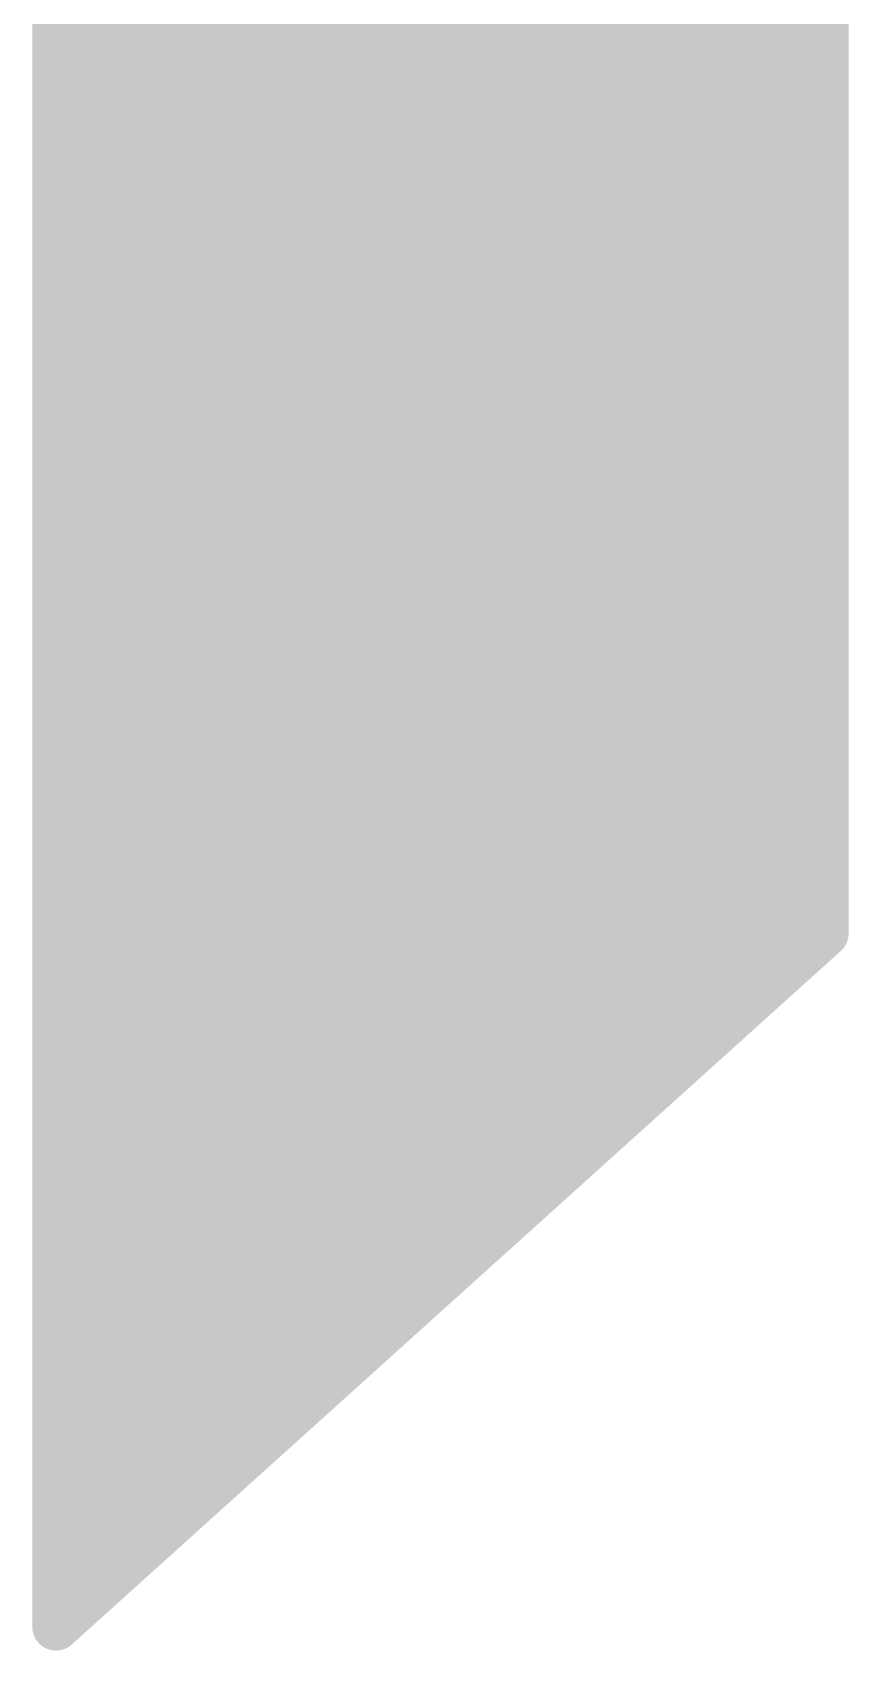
# Model space of a CAD drawing. Extents: x -19.1 to 53.5, y -15.6 to 59.8.
# Drawn here: x 33.858 to 34.298, y 52.456 to 53.327 of the extents above; entities that cross this region are included whole.
import ezdxf

# ---------------------------------------------------------------- set-up
doc = ezdxf.new("R2010")
doc.units = 0
doc.layers.add('22', color=40, linetype='CONTINUOUS')

msp = doc.modelspace()

# ---------------------------------------------------------------- linework, layer by layer
at = {"layer": '22', "const_width": 0.0254}
for points in [[(34.2849, 52.8422), (34.2849, 54.8996)], [(33.8709, 53.8988), (33.8709, 52.4688)], [(33.8709, 53.34), (34.2849, 53.34)], [(33.8709, 53.3146), (34.2849, 53.3146)], [(33.8709, 53.2892), (34.2849, 53.2892)], [(33.8709, 53.2638), (34.2849, 53.2638)], [(33.8709, 53.2384), (34.2849, 53.2384)], [(33.8709, 53.213), (34.2849, 53.213)], [(33.8709, 53.1876), (34.2849, 53.1876)], [(33.8709, 53.1622), (34.2849, 53.1622)], [(33.8709, 53.1368), (34.2849, 53.1368)], [(33.8709, 53.1114), (34.2849, 53.1114)], [(33.8709, 53.086), (34.2849, 53.086)], [(33.8709, 53.0606), (34.2849, 53.0606)], [(33.8709, 53.0352), (34.2849, 53.0352)], [(33.8709, 53.0098), (34.2849, 53.0098)], [(33.8709, 52.9844), (34.2849, 52.9844)], [(33.8709, 52.959), (34.2849, 52.959)], [(33.8709, 52.9336), (34.2849, 52.9336)], [(33.8709, 52.9082), (34.2849, 52.9082)], [(33.8709, 52.8828), (34.2849, 52.8828)], [(33.8709, 52.8574), (34.2849, 52.8574)], [(33.8709, 52.4688), (34.2849, 52.8422)], [(33.8709, 52.832), (34.2736, 52.832)], [(33.8709, 52.8066), (34.2454, 52.8066)], [(33.8709, 52.7812), (34.2173, 52.7812)], [(33.8709, 52.7558), (34.1891, 52.7558)], [(33.8709, 52.7304), (34.1609, 52.7304)], [(33.8709, 52.705), (34.1328, 52.705)], [(33.8709, 52.6796), (34.1046, 52.6796)], [(33.8709, 52.6542), (34.0765, 52.6542)], [(33.8709, 52.6288), (34.0483, 52.6288)], [(33.8709, 52.6034), (34.0201, 52.6034)], [(33.8709, 52.578), (33.992, 52.578)], [(33.8709, 52.5526), (33.9638, 52.5526)], [(33.8709, 52.5272), (33.9356, 52.5272)], [(33.8709, 52.5018), (33.9075, 52.5018)], [(33.8709, 52.4764), (33.8793, 52.4764)]]:
    msp.add_lwpolyline(points, dxfattribs=at)
at = {"layer": '22', "const_width": 0.0127}
for points in [[(33.8709, 53.321, 1), (33.8709, 53.3083)], [(34.2849, 53.3083, 1), (34.2849, 53.321)], [(33.8709, 53.2955, 1), (33.8709, 53.2829)], [(34.2849, 53.2829, 1), (34.2849, 53.2955)], [(33.8709, 53.2702, 1), (33.8709, 53.2575)], [(34.2849, 53.2575, 1), (34.2849, 53.2702)], [(33.8709, 53.2448, 1), (33.8709, 53.2321)], [(34.2849, 53.2321, 1), (34.2849, 53.2448)], [(33.8709, 53.2193, 1), (33.8709, 53.2067)], [(34.2849, 53.2067, 1), (34.2849, 53.2193)], [(33.8709, 53.194, 1), (33.8709, 53.1813)], [(34.2849, 53.1813, 1), (34.2849, 53.194)], [(33.8709, 53.1686, 1), (33.8709, 53.1559)], [(34.2849, 53.1559, 1), (34.2849, 53.1686)], [(33.8709, 53.1431, 1), (33.8709, 53.1305)], [(34.2849, 53.1305, 1), (34.2849, 53.1431)], [(33.8709, 53.1178, 1), (33.8709, 53.1051)], [(34.2849, 53.1051, 1), (34.2849, 53.1178)], [(33.8709, 53.0924, 1), (33.8709, 53.0797)], [(34.2849, 53.0797, 1), (34.2849, 53.0924)], [(33.8709, 53.0669, 1), (33.8709, 53.0543)], [(34.2849, 53.0543, 1), (34.2849, 53.0669)], [(33.8709, 53.0416, 1), (33.8709, 53.0289)], [(34.2849, 53.0289, 1), (34.2849, 53.0416)], [(33.8709, 53.0162, 1), (33.8709, 53.0035)], [(34.2849, 53.0035, 1), (34.2849, 53.0162)], [(33.8709, 52.9907, 1), (33.8709, 52.9781)], [(34.2849, 52.9781, 1), (34.2849, 52.9907)], [(33.8709, 52.9654, 1), (33.8709, 52.9527)], [(34.2849, 52.9527, 1), (34.2849, 52.9654)], [(33.8709, 52.94, 1), (33.8709, 52.9273)], [(34.2849, 52.9273, 1), (34.2849, 52.94)], [(33.8709, 52.9145, 1), (33.8709, 52.9019)], [(34.2849, 52.9019, 1), (34.2849, 52.9145)], [(33.8709, 52.8892, 1), (33.8709, 52.8765)], [(34.2849, 52.8765, 1), (34.2849, 52.8892)], [(33.8709, 52.8638, 1), (33.8709, 52.8511)], [(34.2849, 52.8511, 1), (34.2849, 52.8638)], [(34.2892, 52.8375, 1), (34.2806, 52.8469)], [(33.8709, 52.8383, 1), (33.8709, 52.8257)], [(34.2736, 52.8257, 1), (34.2736, 52.8383)], [(34.2786, 52.8422, 1), (34.2912, 52.8422)], [(33.8709, 52.813, 1), (33.8709, 52.8003)], [(34.2454, 52.8003, 1), (34.2454, 52.813)], [(33.8709, 52.7876, 1), (33.8709, 52.7749)], [(34.2173, 52.7749, 1), (34.2173, 52.7876)], [(33.8709, 52.7621, 1), (33.8709, 52.7495)], [(34.1891, 52.7495, 1), (34.1891, 52.7621)], [(33.8709, 52.7368, 1), (33.8709, 52.7241)], [(34.1609, 52.7241, 1), (34.1609, 52.7368)], [(33.8709, 52.7114, 1), (33.8709, 52.6987)], [(34.1328, 52.6987, 1), (34.1328, 52.7114)], [(33.8709, 52.6859, 1), (33.8709, 52.6733)], [(34.1046, 52.6733, 1), (34.1046, 52.6859)], [(33.8709, 52.6606, 1), (33.8709, 52.6479)], [(34.0765, 52.6479, 1), (34.0765, 52.6606)], [(33.8709, 52.6352, 1), (33.8709, 52.6225)], [(34.0483, 52.6225, 1), (34.0483, 52.6352)], [(33.8709, 52.6097, 1), (33.8709, 52.5971)], [(34.0201, 52.5971, 1), (34.0201, 52.6097)], [(33.8709, 52.5844, 1), (33.8709, 52.5717)], [(33.992, 52.5717, 1), (33.992, 52.5844)], [(33.8709, 52.559, 1), (33.8709, 52.5463)], [(33.9638, 52.5463, 1), (33.9638, 52.559)], [(33.8709, 52.5335, 1), (33.8709, 52.5209)], [(33.9356, 52.5209, 1), (33.9356, 52.5335)], [(33.8709, 52.5082, 1), (33.8709, 52.4955)], [(33.9075, 52.4955, 1), (33.9075, 52.5082)], [(33.8709, 52.4828, 1), (33.8709, 52.4701)], [(33.8793, 52.4701, 1), (33.8793, 52.4828)], [(33.8666, 52.4735, 1), (33.8752, 52.4641)], [(33.8646, 52.4688, 1), (33.8772, 52.4688)]]:
    msp.add_lwpolyline(points, format="xyb", dxfattribs=at)

doc.saveas('drawing.dxf')
